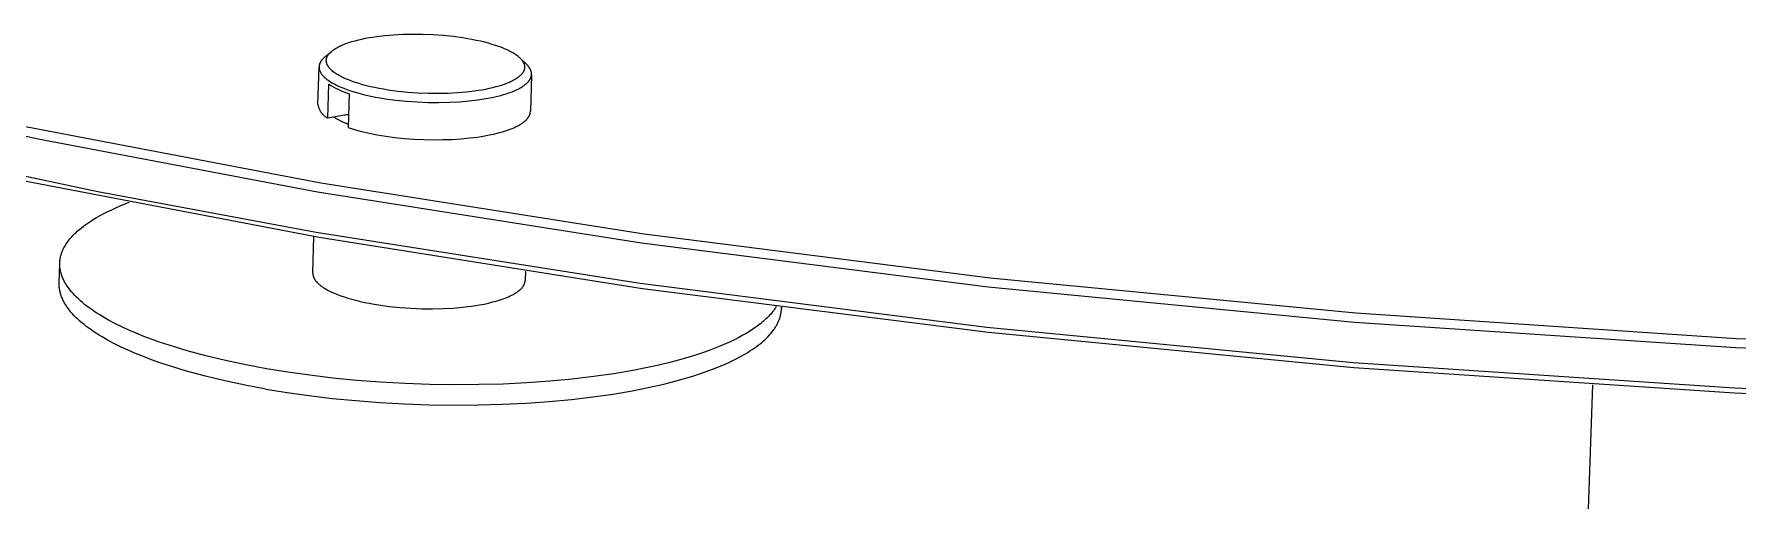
# Model space of a CAD drawing. Header units: inches. Extents: x 214 to 477, y -11 to 187.
# Drawn here: x 435.78 to 445.44, y 164.03 to 166.68 of the extents above; entities that cross this region are included whole.
import ezdxf

# ---------------------------------------------------------------- set-up
doc = ezdxf.new("R2010")
doc.units = ezdxf.units.IN
doc.layers.add('ZANO_R', color=7, linetype='Continuous', lineweight=0)

msp = doc.modelspace()

# ---------------------------------------------------------------- linework, layer by layer
at = {"layer": 'ZANO_R'}
for p, q in [((437.47384, 166.58398), (437.47643, 166.58591)), ((437.47643, 166.58591), (437.4791, 166.58782)), ((437.4791, 166.58782), (437.48468, 166.59159)), ((437.48468, 166.59159), (437.49058, 166.5953)), ((437.49058, 166.5953), (437.4968, 166.59893)), ((437.4968, 166.59893), (437.50331, 166.6025)), ((437.50331, 166.6025), (437.51011, 166.60599)), ((437.51011, 166.60599), (437.5172, 166.60941)), ((437.5172, 166.60941), (437.52455, 166.61274)), ((437.52455, 166.61274), (437.53217, 166.61599)), ((437.53217, 166.61599), (437.54003, 166.61916)), ((437.54003, 166.61916), (437.54813, 166.62225)), ((437.54813, 166.62225), (437.56499, 166.62816)), ((437.56499, 166.62816), (437.58265, 166.63371)), ((437.58265, 166.63371), (437.60102, 166.63891)), ((437.60102, 166.63891), (437.62001, 166.64373)), ((437.62001, 166.64373), (437.63951, 166.64819)), ((437.63951, 166.64819), (437.65944, 166.65229)), ((437.65944, 166.65229), (437.67971, 166.65602)), ((437.67971, 166.65602), (437.70061, 166.65946)), ((437.70061, 166.65946), (437.72249, 166.66265)), ((437.72249, 166.66265), (437.76906, 166.66818)), ((437.76906, 166.66818), (437.81909, 166.67243)), ((437.81909, 166.67243), (437.8721, 166.67522)), ((437.8721, 166.67522), (437.92747, 166.6764)), ((437.92747, 166.6764), (437.98445, 166.67587)), ((437.98445, 166.67587), (438.04219, 166.67357)), ((438.04219, 166.67357), (438.09979, 166.66949)), ((438.09979, 166.66949), (438.15633, 166.66367)), ((438.15633, 166.66367), (438.2109, 166.65624)), ((438.2109, 166.65624), (438.23719, 166.65196)), ((438.23719, 166.65196), (438.2627, 166.64733)), ((438.2627, 166.64733), (438.28735, 166.64239)), ((438.28735, 166.64239), (438.31105, 166.63716)), ((438.31105, 166.63716), (438.33375, 166.63166)), ((438.33375, 166.63166), (438.35539, 166.62592)), ((438.35539, 166.62592), (438.37593, 166.61999)), ((438.37593, 166.61999), (438.39533, 166.61387)), ((438.39533, 166.61387), (438.41359, 166.60761)), ((438.41359, 166.60761), (438.43067, 166.60124)), ((438.43067, 166.60124), (438.44657, 166.59477)), ((438.44657, 166.59477), (438.46131, 166.58824)), ((438.46131, 166.58824), (438.46831, 166.58493)), ((438.46831, 166.58493), (438.47513, 166.58155)), ((437.39002, 166.2796), (437.39634, 166.48875)), ((437.39638, 166.49019), (437.39637, 166.48883)), ((437.39637, 166.48883), (437.39639, 166.48747)), ((437.39643, 166.49155), (437.39638, 166.49019)), ((437.39652, 166.4929), (437.39643, 166.49155)), ((437.39664, 166.49426), (437.39652, 166.4929)), ((437.39679, 166.49562), (437.39664, 166.49426)), ((437.39698, 166.49698), (437.39679, 166.49562)), ((437.39721, 166.49833), (437.39698, 166.49698)), ((437.39747, 166.49969), (437.39721, 166.49833)), ((437.39776, 166.50104), (437.39747, 166.49969)), ((437.39809, 166.50239), (437.39776, 166.50104)), ((437.39845, 166.50374), (437.39809, 166.50239)), ((437.39885, 166.50509), (437.39845, 166.50374)), ((437.39928, 166.50644), (437.39885, 166.50509)), ((437.39975, 166.50779), (437.39928, 166.50644)), ((437.40025, 166.50913), (437.39975, 166.50779)), ((437.40079, 166.51047), (437.40025, 166.50913)), ((437.40136, 166.51181), (437.40079, 166.51047)), ((437.40197, 166.51315), (437.40136, 166.51181)), ((437.40261, 166.51449), (437.40197, 166.51315)), ((437.40328, 166.51582), (437.40261, 166.51449)), ((437.40399, 166.51715), (437.40328, 166.51582)), ((437.40474, 166.51848), (437.40399, 166.51715)), ((437.40552, 166.5198), (437.40474, 166.51848)), ((437.40633, 166.52113), (437.40552, 166.5198)), ((437.40718, 166.52245), (437.40633, 166.52113)), ((437.40806, 166.52376), (437.40718, 166.52245)), ((437.40898, 166.52507), (437.40806, 166.52376)), ((437.40993, 166.52638), (437.40898, 166.52507)), ((437.41092, 166.52769), (437.40993, 166.52638)), ((437.41299, 166.53029), (437.41092, 166.52769)), ((437.41519, 166.53287), (437.41299, 166.53029)), ((437.41753, 166.53544), (437.41519, 166.53287)), ((437.42001, 166.538), (437.41753, 166.53544)), ((437.42261, 166.54053), (437.42001, 166.538)), ((437.42535, 166.54305), (437.42261, 166.54053)), ((437.42821, 166.54554), (437.42535, 166.54305)), ((437.42821, 166.54554), (437.46429, 166.57618)), ((437.43767, 166.5258), (437.43768, 166.52688)), ((437.43769, 166.52472), (437.43767, 166.5258)), ((437.43768, 166.52688), (437.43771, 166.52796)), ((437.43772, 166.52365), (437.43769, 166.52472)), ((437.43771, 166.52796), (437.43777, 166.52903)), ((437.43779, 166.52257), (437.43772, 166.52365)), ((437.43777, 166.52903), (437.43785, 166.53011)), ((437.43787, 166.52149), (437.43779, 166.52257)), ((437.43785, 166.53011), (437.43795, 166.53119)), ((437.43797, 166.52041), (437.43787, 166.52149)), ((437.43795, 166.53119), (437.43808, 166.53226)), ((437.4381, 166.51934), (437.43797, 166.52041)), ((437.43808, 166.53226), (437.43822, 166.53334)), ((437.43826, 166.51826), (437.4381, 166.51934)), ((437.43822, 166.53334), (437.4384, 166.53441)), ((437.43843, 166.51718), (437.43826, 166.51826)), ((437.4384, 166.53441), (437.43859, 166.53549)), ((437.43863, 166.51611), (437.43843, 166.51718)), ((437.43859, 166.53549), (437.43881, 166.53656)), ((437.43885, 166.51503), (437.43863, 166.51611)), ((437.43881, 166.53656), (437.43905, 166.53763)), ((437.43909, 166.51395), (437.43885, 166.51503)), ((437.43905, 166.53763), (437.43932, 166.5387)), ((437.43936, 166.51288), (437.43909, 166.51395)), ((437.43932, 166.5387), (437.43961, 166.53978)), ((437.43965, 166.51181), (437.43936, 166.51288)), ((437.43961, 166.53978), (437.43992, 166.54084)), ((437.43996, 166.51073), (437.43965, 166.51181)), ((437.43992, 166.54084), (437.44026, 166.54191)), ((437.44029, 166.50966), (437.43996, 166.51073)), ((437.44026, 166.54191), (437.44062, 166.54298)), ((437.44064, 166.50859), (437.44029, 166.50966)), ((437.44062, 166.54298), (437.441, 166.54405)), ((437.44102, 166.50752), (437.44064, 166.50859)), ((437.441, 166.54405), (437.44141, 166.54511)), ((437.44142, 166.50645), (437.44102, 166.50752)), ((437.44141, 166.54511), (437.44184, 166.54618)), ((437.44184, 166.50538), (437.44142, 166.50645)), ((437.44184, 166.54618), (437.44229, 166.54724)), ((437.44228, 166.50431), (437.44184, 166.50538)), ((437.44324, 166.50218), (437.44228, 166.50431)), ((437.44229, 166.54724), (437.44277, 166.5483)), ((437.44277, 166.5483), (437.44327, 166.54936)), ((437.44427, 166.50005), (437.44324, 166.50218)), ((437.44327, 166.54936), (437.44379, 166.55042)), ((437.44379, 166.55042), (437.44434, 166.55147)), ((437.4454, 166.49793), (437.44427, 166.50005)), ((437.44434, 166.55147), (437.4449, 166.55253)), ((437.4449, 166.55253), (437.4455, 166.55358)), ((437.44661, 166.49582), (437.4454, 166.49793)), ((437.4455, 166.55358), (437.44675, 166.55568)), ((437.4479, 166.49371), (437.44661, 166.49582)), ((437.44675, 166.55568), (437.4481, 166.55777)), ((437.44928, 166.49161), (437.4479, 166.49371)), ((437.4481, 166.55777), (437.44954, 166.55985)), ((437.45074, 166.48952), (437.44928, 166.49161)), ((437.44954, 166.55985), (437.45108, 166.56192)), ((437.45228, 166.48743), (437.45074, 166.48952)), ((437.45108, 166.56192), (437.4527, 166.56399)), ((437.4527, 166.56399), (437.45442, 166.56604)), ((437.45442, 166.56604), (437.45622, 166.56808)), ((437.45622, 166.56808), (437.45812, 166.57011)), ((437.45812, 166.57011), (437.4601, 166.57213)), ((437.4601, 166.57213), (437.46217, 166.57414)), ((437.46217, 166.57414), (437.46433, 166.57614)), ((437.46433, 166.57614), (437.46658, 166.57812)), ((437.46658, 166.57812), (437.46892, 166.58009)), ((437.46892, 166.58009), (437.47133, 166.58204)), ((437.47133, 166.58204), (437.47384, 166.58398)), ((438.47513, 166.58155), (438.48177, 166.5781)), ((438.48177, 166.5781), (438.48822, 166.57459)), ((438.48822, 166.57459), (438.49447, 166.57101)), ((438.49447, 166.57101), (438.50051, 166.56737)), ((438.50051, 166.56737), (438.50632, 166.56367)), ((438.50632, 166.56367), (438.51189, 166.55991)), ((438.51189, 166.55991), (438.51722, 166.5561)), ((438.51722, 166.5561), (438.5223, 166.55222)), ((438.5223, 166.55222), (438.52711, 166.5483)), ((438.52711, 166.5483), (438.52941, 166.54632)), ((438.52941, 166.54632), (438.53164, 166.54433)), ((438.53164, 166.54433), (438.5338, 166.54232)), ((438.5338, 166.54232), (438.53589, 166.54031)), ((438.53589, 166.54031), (438.57217, 166.50511)), ((438.53589, 166.54031), (438.5379, 166.53828)), ((438.5379, 166.53828), (438.53984, 166.53624)), ((438.53984, 166.53624), (438.54171, 166.53419)), ((438.54171, 166.53419), (438.54349, 166.53214)), ((438.54349, 166.53214), (438.5452, 166.53007)), ((438.5452, 166.53007), (438.54683, 166.528)), ((438.54683, 166.528), (438.54838, 166.52591)), ((438.54838, 166.52591), (438.54985, 166.52382)), ((438.54985, 166.52382), (438.55123, 166.52172)), ((438.55123, 166.52172), (438.55254, 166.51961)), ((438.55254, 166.51961), (438.55376, 166.5175)), ((438.55376, 166.5175), (438.55489, 166.51538)), ((438.55489, 166.51538), (438.55594, 166.51325)), ((438.55594, 166.51325), (438.5569, 166.51112)), ((438.5569, 166.51112), (438.55735, 166.51006)), ((438.55735, 166.51006), (438.55778, 166.50899)), ((438.55778, 166.50899), (438.55818, 166.50792)), ((438.55818, 166.50792), (438.55856, 166.50685)), ((438.55856, 166.50685), (438.55892, 166.50578)), ((438.55892, 166.50578), (438.55926, 166.5047)), ((438.55926, 166.5047), (438.55958, 166.50363)), ((438.55958, 166.50363), (438.55987, 166.50256)), ((438.55987, 166.50256), (438.56014, 166.50148)), ((438.56014, 166.50148), (438.56039, 166.50041)), ((438.56039, 166.50041), (438.56062, 166.49933)), ((438.56062, 166.49933), (438.56082, 166.49826)), ((438.56082, 166.49826), (438.561, 166.49718)), ((438.561, 166.49718), (438.56116, 166.4961)), ((438.56116, 166.4961), (438.56129, 166.49502)), ((438.56129, 166.49502), (438.5614, 166.49395)), ((438.5614, 166.49395), (438.56149, 166.49287)), ((438.56149, 166.49287), (438.56156, 166.49179)), ((438.56156, 166.49179), (438.5616, 166.49071)), ((438.56162, 166.48856), (438.56159, 166.48748)), ((438.5616, 166.49071), (438.56162, 166.48964)), ((438.56162, 166.48964), (438.56162, 166.48856)), ((438.57563, 166.50163), (438.57217, 166.50511)), ((438.57729, 166.49989), (438.57563, 166.50163)), ((438.57889, 166.49813), (438.57729, 166.49989)), ((438.58044, 166.49637), (438.57889, 166.49813)), ((438.58193, 166.4946), (438.58044, 166.49637)), ((438.58337, 166.49283), (438.58193, 166.4946)), ((438.58476, 166.49105), (438.58337, 166.49283)), ((438.5861, 166.48927), (438.58476, 166.49105)), ((438.58737, 166.48747), (438.5861, 166.48927)), ((434.25312, 166.42646), (435.80506, 166.08181)), ((437.39639, 166.48747), (437.39644, 166.48611)), ((437.39644, 166.48611), (437.39652, 166.48475)), ((437.39652, 166.48475), (437.39665, 166.48339)), ((437.39665, 166.48339), (437.3968, 166.48203)), ((437.3968, 166.48203), (437.39699, 166.48067)), ((437.39699, 166.48067), (437.39721, 166.47931)), ((437.39721, 166.47931), (437.39747, 166.47796)), ((437.39747, 166.47796), (437.39776, 166.4766)), ((437.39776, 166.4766), (437.39808, 166.47524)), ((437.39808, 166.47524), (437.39844, 166.47389)), ((437.39844, 166.47389), (437.39883, 166.47253)), ((437.39883, 166.47253), (437.39925, 166.47118)), ((437.39925, 166.47118), (437.39971, 166.46983)), ((437.39971, 166.46983), (437.4002, 166.46848)), ((437.4002, 166.46848), (437.40072, 166.46713)), ((437.40072, 166.46713), (437.40128, 166.46578)), ((437.40128, 166.46578), (437.40186, 166.46444)), ((437.40186, 166.46444), (437.40248, 166.46309)), ((437.40248, 166.46309), (437.40313, 166.46175)), ((437.40313, 166.46175), (437.40382, 166.46041)), ((437.40382, 166.46041), (437.40453, 166.45907)), ((437.40453, 166.45907), (437.40528, 166.45774)), ((437.40528, 166.45774), (437.40606, 166.45641)), ((437.40606, 166.45641), (437.40687, 166.45508)), ((437.40687, 166.45508), (437.40858, 166.45242)), ((437.40858, 166.45242), (437.41041, 166.44978)), ((437.41041, 166.44978), (437.41237, 166.44715)), ((437.41237, 166.44715), (437.41444, 166.44454)), ((437.41444, 166.44454), (437.41663, 166.44193)), ((437.41663, 166.44193), (437.41894, 166.43934)), ((437.41894, 166.43934), (437.42136, 166.43677)), ((437.42136, 166.43677), (437.42389, 166.43421)), ((437.42389, 166.43421), (437.42653, 166.43167)), ((437.42653, 166.43167), (437.42927, 166.42914)), ((437.42927, 166.42914), (437.43213, 166.42663)), ((437.43213, 166.42663), (437.43508, 166.42414)), ((437.43508, 166.42414), (437.43814, 166.42167)), ((437.43814, 166.42167), (437.4413, 166.41922)), ((437.4413, 166.41922), (437.44455, 166.41679)), ((437.44455, 166.41679), (437.4479, 166.41437)), ((437.44682, 166.19978), (437.45262, 166.39155)), ((437.4479, 166.41437), (437.45487, 166.40961)), ((437.4539, 166.48535), (437.45228, 166.48743)), ((437.45262, 166.39155), (437.46611, 166.38333)), ((437.45559, 166.48329), (437.4539, 166.48535)), ((437.45487, 166.40961), (437.46219, 166.40494)), ((437.45737, 166.48123), (437.45559, 166.48329)), ((437.45923, 166.47918), (437.45737, 166.48123)), ((437.46116, 166.47714), (437.45923, 166.47918)), ((437.46316, 166.47511), (437.46116, 166.47714)), ((437.46219, 166.40494), (437.46985, 166.40036)), ((437.46524, 166.47309), (437.46316, 166.47511)), ((437.4674, 166.47109), (437.46524, 166.47309)), ((437.46962, 166.46909), (437.4674, 166.47109)), ((437.47191, 166.46711), (437.46962, 166.46909)), ((437.46985, 166.40036), (437.47781, 166.39587)), ((437.47671, 166.46318), (437.47191, 166.46711)), ((437.48177, 166.45931), (437.47671, 166.46318)), ((437.47781, 166.39587), (437.48608, 166.39148)), ((437.48709, 166.45548), (437.48177, 166.45931)), ((437.48608, 166.39148), (437.49462, 166.38719)), ((437.49265, 166.45172), (437.48709, 166.45548)), ((437.49845, 166.44801), (437.49265, 166.45172)), ((437.50448, 166.44437), (437.49845, 166.44801)), ((437.51071, 166.44079), (437.50448, 166.44437)), ((437.51716, 166.43727), (437.51071, 166.44079)), ((437.52379, 166.43382), (437.51716, 166.43727)), ((437.53061, 166.43043), (437.52379, 166.43382)), ((437.5376, 166.42712), (437.53061, 166.43043)), ((437.55233, 166.42058), (437.5376, 166.42712)), ((437.56823, 166.4141), (437.55233, 166.42058)), ((437.58531, 166.40771), (437.56823, 166.4141)), ((437.60356, 166.40144), (437.58531, 166.40771)), ((437.62297, 166.39531), (437.60356, 166.40144)), ((437.64352, 166.38936), (437.62297, 166.39531)), ((438.45161, 166.39309), (438.43476, 166.38717)), ((438.4597, 166.39618), (438.45161, 166.39309)), ((438.46755, 166.39936), (438.4597, 166.39618)), ((438.47515, 166.40262), (438.46755, 166.39936)), ((438.4825, 166.40596), (438.47515, 166.40262)), ((438.48957, 166.40938), (438.4825, 166.40596)), ((438.49636, 166.41288), (438.48957, 166.40938)), ((438.50286, 166.41645), (438.49636, 166.41288)), ((438.50906, 166.42009), (438.50286, 166.41645)), ((438.51494, 166.4238), (438.50906, 166.42009)), ((438.52051, 166.42758), (438.51494, 166.4238)), ((438.52317, 166.42949), (438.52051, 166.42758)), ((438.52575, 166.43142), (438.52317, 166.42949)), ((438.52825, 166.43336), (438.52575, 166.43142)), ((438.53066, 166.43532), (438.52825, 166.43336)), ((438.53298, 166.43729), (438.53066, 166.43532)), ((438.53522, 166.43927), (438.53298, 166.43729)), ((438.53737, 166.44127), (438.53522, 166.43927)), ((438.53943, 166.44328), (438.53737, 166.44127)), ((438.54141, 166.4453), (438.53943, 166.44328)), ((438.54329, 166.44734), (438.54141, 166.4453)), ((438.54509, 166.44938), (438.54329, 166.44734)), ((438.54679, 166.45144), (438.54509, 166.44938)), ((438.54841, 166.4535), (438.54679, 166.45144)), ((438.54993, 166.45558), (438.54841, 166.4535)), ((438.55136, 166.45766), (438.54993, 166.45558)), ((438.5527, 166.45975), (438.55136, 166.45766)), ((438.55394, 166.46185), (438.5527, 166.45975)), ((438.55453, 166.4629), (438.55394, 166.46185)), ((438.55509, 166.46396), (438.55453, 166.4629)), ((438.55564, 166.46502), (438.55509, 166.46396)), ((438.55615, 166.46607), (438.55564, 166.46502)), ((438.55665, 166.46713), (438.55615, 166.46607)), ((438.55712, 166.46819), (438.55665, 166.46713)), ((438.55757, 166.46926), (438.55712, 166.46819)), ((438.55799, 166.47032), (438.55757, 166.46926)), ((438.55839, 166.47139), (438.55799, 166.47032)), ((438.55877, 166.47245), (438.55839, 166.47139)), ((438.55912, 166.47352), (438.55877, 166.47245)), ((438.55945, 166.47459), (438.55912, 166.47352)), ((438.55976, 166.47566), (438.55945, 166.47459)), ((438.56004, 166.47673), (438.55976, 166.47566)), ((438.5603, 166.4778), (438.56004, 166.47673)), ((438.56054, 166.47888), (438.5603, 166.4778)), ((438.56075, 166.47995), (438.56054, 166.47888)), ((438.56094, 166.48102), (438.56075, 166.47995)), ((438.56111, 166.4821), (438.56094, 166.48102)), ((438.56125, 166.48317), (438.56111, 166.4821)), ((438.56137, 166.48425), (438.56125, 166.48317)), ((438.56147, 166.48533), (438.56137, 166.48425)), ((438.56154, 166.4864), (438.56147, 166.48533)), ((438.56159, 166.48748), (438.56154, 166.4864)), ((438.56531, 166.39009), (438.56937, 166.39345)), ((438.56937, 166.39345), (438.57131, 166.39515)), ((438.57131, 166.39515), (438.57319, 166.39686)), ((438.57319, 166.39686), (438.57502, 166.39857)), ((438.57502, 166.39857), (438.57678, 166.4003)), ((438.57678, 166.4003), (438.57848, 166.40203)), ((438.57848, 166.40203), (438.58012, 166.40377)), ((438.58012, 166.40377), (438.58169, 166.40551)), ((438.58169, 166.40551), (438.58321, 166.40727)), ((438.58321, 166.40727), (438.58466, 166.40903)), ((438.58466, 166.40903), (438.58606, 166.4108)), ((438.58606, 166.4108), (438.58738, 166.41258)), ((438.58859, 166.48568), (438.58737, 166.48747)), ((438.58738, 166.41258), (438.58865, 166.41436)), ((438.58976, 166.48388), (438.58859, 166.48568)), ((438.58865, 166.41436), (438.58985, 166.41615)), ((438.59087, 166.48207), (438.58976, 166.48388)), ((438.58985, 166.41615), (438.59099, 166.41794)), ((438.59192, 166.48026), (438.59087, 166.48207)), ((438.59099, 166.41794), (438.59207, 166.41974)), ((438.59291, 166.47844), (438.59192, 166.48026)), ((438.59207, 166.41974), (438.59308, 166.42154)), ((438.59384, 166.47662), (438.59291, 166.47844)), ((438.59308, 166.42154), (438.59403, 166.42335)), ((438.59472, 166.4748), (438.59384, 166.47662)), ((438.60047, 166.44538), (438.59403, 166.23708)), ((438.59403, 166.42335), (438.59491, 166.42517)), ((438.59553, 166.47297), (438.59472, 166.4748)), ((438.59491, 166.42517), (438.59573, 166.42698)), ((438.59629, 166.47114), (438.59553, 166.47297)), ((438.59573, 166.42698), (438.59649, 166.42881)), ((438.59699, 166.46931), (438.59629, 166.47114)), ((438.59649, 166.42881), (438.59718, 166.43063)), ((438.59762, 166.46748), (438.59699, 166.46931)), ((438.59718, 166.43063), (438.59781, 166.43246)), ((438.59819, 166.46564), (438.59762, 166.46748)), ((438.59781, 166.43246), (438.59837, 166.43429)), ((438.59871, 166.4638), (438.59819, 166.46564)), ((438.59837, 166.43429), (438.59887, 166.43613)), ((438.59916, 166.46196), (438.59871, 166.4638)), ((438.59887, 166.43613), (438.59931, 166.43797)), ((438.59955, 166.46011), (438.59916, 166.46196)), ((438.59931, 166.43797), (438.59968, 166.43981)), ((438.59988, 166.45827), (438.59955, 166.46011)), ((438.59968, 166.43981), (438.59998, 166.44165)), ((438.60014, 166.45642), (438.59988, 166.45827)), ((438.59998, 166.44165), (438.60023, 166.44349)), ((438.60034, 166.45457), (438.60014, 166.45642)), ((438.60023, 166.44349), (438.6004, 166.44534)), ((438.60048, 166.45273), (438.60034, 166.45457)), ((438.6004, 166.44534), (438.60052, 166.44718)), ((438.60056, 166.45088), (438.60048, 166.45273)), ((438.60052, 166.44718), (438.60057, 166.44903)), ((438.60057, 166.44903), (438.60056, 166.45088)), ((437.46611, 166.38333), (437.47986, 166.37556)), ((437.47986, 166.37556), (437.49385, 166.36823)), ((437.49385, 166.36823), (437.50806, 166.36135)), ((437.49462, 166.38719), (437.50341, 166.38299)), ((437.50341, 166.38299), (437.51919, 166.37598)), ((437.50806, 166.36135), (437.52249, 166.35493)), ((437.51919, 166.37598), (437.53623, 166.36904)), ((437.52249, 166.35493), (437.53712, 166.34898)), ((437.53623, 166.36904), (437.55453, 166.3622)), ((437.53712, 166.34898), (437.55194, 166.3435)), ((437.55194, 166.3435), (437.56692, 166.33849)), ((437.55453, 166.3622), (437.57408, 166.35547)), ((437.56692, 166.33849), (437.5611, 166.14669)), ((437.57408, 166.35547), (437.59488, 166.34891)), ((437.59488, 166.34891), (437.6169, 166.34253)), ((437.6169, 166.34253), (437.6401, 166.33638)), ((437.6401, 166.33638), (437.66444, 166.33047)), ((437.66518, 166.38361), (437.64352, 166.38936)), ((437.66444, 166.33047), (437.68986, 166.32485)), ((437.68789, 166.3781), (437.66518, 166.38361)), ((437.71162, 166.37286), (437.68789, 166.3781)), ((437.68986, 166.32485), (437.71629, 166.31954)), ((437.73629, 166.3679), (437.71162, 166.37286)), ((437.71629, 166.31954), (437.74365, 166.31457)), ((437.76183, 166.36327), (437.73629, 166.3679)), ((437.74365, 166.31457), (437.77186, 166.30997)), ((437.78815, 166.35898), (437.76183, 166.36327)), ((437.77186, 166.30997), (437.83041, 166.30199)), ((437.8428, 166.35153), (437.78815, 166.35898)), ((437.83041, 166.30199), (437.89108, 166.29574)), ((437.89941, 166.3457), (437.8428, 166.35153)), ((437.89108, 166.29574), (437.95289, 166.29136)), ((437.9571, 166.34161), (437.89941, 166.3457)), ((438.01494, 166.3393), (437.9571, 166.34161)), ((438.07201, 166.33878), (438.01494, 166.3393)), ((438.12746, 166.33997), (438.07201, 166.33878)), ((438.18053, 166.34277), (438.12746, 166.33997)), ((438.23062, 166.34704), (438.18053, 166.34277)), ((438.19228, 166.29261), (438.24595, 166.29718)), ((438.27723, 166.35259), (438.23062, 166.34704)), ((438.24595, 166.29718), (438.29589, 166.30313)), ((438.29913, 166.35579), (438.27723, 166.35259)), ((438.29589, 166.30313), (438.31935, 166.30656)), ((438.32004, 166.35924), (438.29913, 166.35579)), ((438.31935, 166.30656), (438.34176, 166.31026)), ((438.34032, 166.36298), (438.32004, 166.35924)), ((438.36025, 166.36709), (438.34032, 166.36298)), ((438.34176, 166.31026), (438.37634, 166.31686)), ((438.37976, 166.37156), (438.36025, 166.36709)), ((438.37634, 166.31686), (438.39325, 166.32054)), ((438.39874, 166.3764), (438.37976, 166.37156)), ((438.39325, 166.32054), (438.40984, 166.32447)), ((438.41711, 166.3816), (438.39874, 166.3764)), ((438.40984, 166.32447), (438.42606, 166.32864)), ((438.43476, 166.38717), (438.41711, 166.3816)), ((438.42606, 166.32864), (438.44186, 166.33307)), ((438.44186, 166.33307), (438.45718, 166.33775)), ((438.45718, 166.33775), (438.47197, 166.34268)), ((438.47197, 166.34268), (438.48618, 166.34784)), ((438.48618, 166.34784), (438.49976, 166.35324)), ((438.49976, 166.35324), (438.51266, 166.35887)), ((438.51266, 166.35887), (438.51884, 166.36177)), ((438.51884, 166.36177), (438.52483, 166.36472)), ((438.52483, 166.36472), (438.53063, 166.36772)), ((438.53063, 166.36772), (438.53622, 166.37078)), ((438.53622, 166.37078), (438.54161, 166.37388)), ((438.54161, 166.37388), (438.54679, 166.37704)), ((438.54679, 166.37704), (438.55176, 166.38023)), ((438.55176, 166.38023), (438.5565, 166.38348)), ((438.5565, 166.38348), (438.56102, 166.38676)), ((438.56102, 166.38676), (438.56531, 166.39009)), ((437.39002, 166.2796), (437.3905, 166.27612)), ((437.3905, 166.27612), (437.39111, 166.27265)), ((437.39111, 166.27265), (437.39184, 166.2692)), ((437.39184, 166.2692), (437.39268, 166.26579)), ((437.39268, 166.26579), (437.39364, 166.2624)), ((437.39364, 166.2624), (437.39472, 166.25905)), ((437.39472, 166.25905), (437.39591, 166.25573)), ((437.39591, 166.25573), (437.39721, 166.25246)), ((437.39721, 166.25246), (437.39862, 166.24924)), ((437.39862, 166.24924), (437.40015, 166.24606)), ((437.40015, 166.24606), (437.40178, 166.24294)), ((437.40178, 166.24294), (437.40351, 166.23988)), ((437.40351, 166.23988), (437.40535, 166.23688)), ((437.40535, 166.23688), (437.4073, 166.23394)), ((437.4073, 166.23394), (437.40934, 166.23107)), ((437.40934, 166.23107), (437.41148, 166.22827)), ((437.41148, 166.22827), (437.41371, 166.22555)), ((437.41371, 166.22555), (437.41603, 166.22291)), ((437.41603, 166.22291), (437.41845, 166.22034)), ((437.41845, 166.22034), (437.42095, 166.21787)), ((437.42095, 166.21787), (437.42353, 166.21547)), ((437.42353, 166.21547), (437.42619, 166.21317)), ((437.42619, 166.21317), (437.42893, 166.21096)), ((437.42893, 166.21096), (437.43175, 166.20885)), ((437.43175, 166.20885), (437.43463, 166.20683)), ((437.43463, 166.20683), (437.43759, 166.20491)), ((437.43759, 166.20491), (437.4406, 166.20309)), ((437.4406, 166.20309), (437.44368, 166.20138)), ((437.44368, 166.20138), (437.44682, 166.19978)), ((437.54035, 166.21612), (437.44682, 166.19978)), ((437.49133, 166.19859), (437.48033, 166.20563)), ((437.50255, 166.19192), (437.49133, 166.19859)), ((437.54797, 166.21729), (437.54035, 166.21612)), ((437.55561, 166.21823), (437.54797, 166.21729)), ((437.56329, 166.21891), (437.55561, 166.21823)), ((437.95289, 166.29136), (438.01486, 166.28889)), ((438.01486, 166.28889), (438.076, 166.28833)), ((438.076, 166.28833), (438.13541, 166.28961)), ((438.13541, 166.28961), (438.19228, 166.29261)), ((438.5764, 166.19605), (438.57859, 166.1987)), ((438.57859, 166.1987), (438.57963, 166.20004)), ((438.57963, 166.20004), (438.58063, 166.20137)), ((438.58063, 166.20137), (438.5816, 166.20272)), ((438.5816, 166.20272), (438.58253, 166.20406)), ((438.58253, 166.20406), (438.58343, 166.20541)), ((438.58343, 166.20541), (438.58429, 166.20676)), ((438.58429, 166.20676), (438.58511, 166.20812)), ((438.58511, 166.20812), (438.5859, 166.20948)), ((438.5859, 166.20948), (438.58665, 166.21084)), ((438.58665, 166.21084), (438.58737, 166.2122)), ((438.58737, 166.2122), (438.58805, 166.21357)), ((438.58805, 166.21357), (438.58869, 166.21494)), ((438.58869, 166.21494), (438.58929, 166.21631)), ((438.58929, 166.21631), (438.58987, 166.21768)), ((438.58987, 166.21768), (438.5904, 166.21906)), ((438.5904, 166.21906), (438.5909, 166.22043)), ((438.5909, 166.22043), (438.59136, 166.22181)), ((438.59136, 166.22181), (438.59178, 166.22319)), ((438.59178, 166.22319), (438.59217, 166.22458)), ((438.59217, 166.22458), (438.59252, 166.22596)), ((438.59252, 166.22596), (438.59284, 166.22735)), ((438.59284, 166.22735), (438.59312, 166.22873)), ((438.59312, 166.22873), (438.59336, 166.23012)), ((438.59336, 166.23012), (438.59356, 166.23151)), ((438.59356, 166.23151), (438.59373, 166.2329)), ((438.59373, 166.2329), (438.59387, 166.23429)), ((438.59387, 166.23429), (438.59397, 166.23568)), ((438.59397, 166.23568), (438.59403, 166.23708)), ((437.40617, 165.83109), (435.65334, 166.16571)), ((437.51398, 166.18563), (437.50255, 166.19192)), ((437.52562, 166.17973), (437.51398, 166.18563)), ((437.53745, 166.17421), (437.52562, 166.17973)), ((437.54946, 166.1691), (437.53745, 166.17421)), ((437.56163, 166.16439), (437.54946, 166.1691)), ((437.5611, 166.14669), (437.57854, 166.14099)), ((437.57854, 166.14099), (437.59694, 166.1354)), ((437.59694, 166.1354), (437.61626, 166.12996)), ((437.61626, 166.12996), (437.63649, 166.12467)), ((437.63649, 166.12467), (437.65762, 166.11956)), ((437.65762, 166.11956), (437.67959, 166.11466)), ((437.67959, 166.11466), (437.72593, 166.10555)), ((437.72593, 166.10555), (437.77514, 166.09749)), ((438.33526, 166.09928), (438.36139, 166.10416)), ((438.36139, 166.10416), (438.38696, 166.10962)), ((438.38696, 166.10962), (438.4118, 166.11564)), ((438.4118, 166.11564), (438.43574, 166.12223)), ((438.43574, 166.12223), (438.44732, 166.12574)), ((438.44732, 166.12574), (438.4586, 166.12939)), ((438.4586, 166.12939), (438.46957, 166.13318)), ((438.46957, 166.13318), (438.4802, 166.1371)), ((438.4802, 166.1371), (438.49047, 166.14116)), ((438.49047, 166.14116), (438.50036, 166.14534)), ((438.50036, 166.14534), (438.50984, 166.14966)), ((438.50984, 166.14966), (438.51891, 166.15409)), ((438.51891, 166.15409), (438.52753, 166.15865)), ((438.52753, 166.15865), (438.53167, 166.16097)), ((438.53167, 166.16097), (438.53569, 166.16332)), ((438.53569, 166.16332), (438.5396, 166.1657)), ((438.5396, 166.1657), (438.54338, 166.1681)), ((438.54338, 166.1681), (438.54703, 166.17053)), ((438.54703, 166.17053), (438.55057, 166.17298)), ((438.55057, 166.17298), (438.55397, 166.17546)), ((438.55397, 166.17546), (438.55724, 166.17796)), ((438.55724, 166.17796), (438.56039, 166.18048)), ((438.56039, 166.18048), (438.5634, 166.18302)), ((438.5634, 166.18302), (438.56627, 166.18559)), ((438.56627, 166.18559), (438.56901, 166.18818)), ((438.56901, 166.18818), (438.57162, 166.19078)), ((438.57162, 166.19078), (438.57408, 166.1934)), ((438.57408, 166.1934), (438.5764, 166.19605)), ((436.14349, 165.78209), (434.92205, 166.03971)), ((435.80506, 166.08181), (437.38782, 165.78236)), ((437.77514, 166.09749), (437.8267, 166.09065)), ((437.8267, 166.09065), (437.88007, 166.08513)), ((437.88007, 166.08513), (437.93459, 166.08103)), ((437.93459, 166.08103), (437.98959, 166.07842)), ((437.98959, 166.07842), (438.04439, 166.07731)), ((438.04439, 166.07731), (438.0983, 166.0777)), ((438.0983, 166.0777), (438.1507, 166.07953)), ((438.1507, 166.07953), (438.20103, 166.08272)), ((438.20103, 166.08272), (438.24881, 166.08717)), ((438.24881, 166.08717), (438.29365, 166.09273)), ((438.29365, 166.09273), (438.33526, 166.09928)), ((435.59805, 165.8686), (437.39688, 165.52401)), ((439.23885, 165.54176), (437.40617, 165.83109)), ((437.38085, 165.55204), (436.14349, 165.78209)), ((436.26963, 165.70199), (436.32089, 165.7224)), ((437.38782, 165.78236), (439.22388, 165.49245)), ((436.09756, 165.61274), (436.116, 165.62448)), ((436.116, 165.62448), (436.13535, 165.63607)), ((436.13535, 165.63607), (436.15559, 165.6475)), ((436.15559, 165.6475), (436.17671, 165.65876)), ((436.17671, 165.65876), (436.19869, 165.66985)), ((436.19869, 165.66985), (436.22152, 165.68075)), ((436.22152, 165.68075), (436.24517, 165.69147)), ((436.24517, 165.69147), (436.26963, 165.70199)), ((435.98912, 165.52085), (435.99468, 165.52715)), ((435.99468, 165.52715), (436.00048, 165.53342)), ((436.00048, 165.53342), (436.00652, 165.53968)), ((436.00652, 165.53968), (436.0128, 165.54591)), ((436.0128, 165.54591), (436.01932, 165.55212)), ((436.01932, 165.55212), (436.02607, 165.55831)), ((436.02607, 165.55831), (436.03307, 165.56448)), ((436.03307, 165.56448), (436.04031, 165.57061)), ((436.04031, 165.57061), (436.04778, 165.57672)), ((436.04778, 165.57672), (436.06344, 165.58885)), ((436.06344, 165.58885), (436.08003, 165.60086)), ((436.08003, 165.60086), (436.09756, 165.61274)), ((437.36105, 165.32169), (437.36732, 165.52917)), ((439.21666, 165.26198), (437.38085, 165.55204)), ((437.39688, 165.52401), (439.22923, 165.23447)), ((441.20025, 165.29311), (439.23885, 165.54176)), ((435.93457, 165.42496), (435.93654, 165.4314)), ((435.93654, 165.4314), (435.93875, 165.43783)), ((435.93875, 165.43783), (435.94119, 165.44427)), ((435.94119, 165.44427), (435.94387, 165.4507)), ((435.94387, 165.4507), (435.94679, 165.45712)), ((435.94679, 165.45712), (435.94994, 165.46354)), ((435.94994, 165.46354), (435.95334, 165.46995)), ((435.95334, 165.46995), (435.95697, 165.47636)), ((435.95697, 165.47636), (435.96084, 165.48275)), ((435.96084, 165.48275), (435.96495, 165.48914)), ((435.96495, 165.48914), (435.9693, 165.49551)), ((435.9693, 165.49551), (435.9739, 165.50187)), ((435.9739, 165.50187), (435.97873, 165.50821)), ((435.97873, 165.50821), (435.9838, 165.51454)), ((435.9838, 165.51454), (435.98912, 165.52085)), ((439.22388, 165.49245), (441.18891, 165.24332)), ((435.92378, 165.26319), (435.92706, 165.37482)), ((435.92708, 165.37355), (435.92723, 165.37996)), ((435.92716, 165.36715), (435.92708, 165.37355)), ((435.92746, 165.36076), (435.92716, 165.36715)), ((435.92723, 165.37996), (435.92759, 165.38638)), ((435.92798, 165.35438), (435.92746, 165.36076)), ((435.92759, 165.38638), (435.92818, 165.3928)), ((435.92872, 165.34802), (435.92798, 165.35438)), ((435.92818, 165.3928), (435.929, 165.39922)), ((435.92967, 165.34166), (435.92872, 165.34802)), ((435.929, 165.39922), (435.93005, 165.40565)), ((435.93084, 165.33532), (435.92967, 165.34166)), ((435.93005, 165.40565), (435.93132, 165.41209)), ((435.93189, 165.33041), (435.93084, 165.33532)), ((435.93132, 165.41209), (435.93283, 165.41852)), ((435.93307, 165.32548), (435.93189, 165.33041)), ((435.93283, 165.41852), (435.93457, 165.42496)), ((438.56605, 165.33259), (438.56441, 165.2793)), ((435.9237, 165.25782), (435.92378, 165.26319)), ((435.92378, 165.25244), (435.9237, 165.25782)), ((435.92401, 165.24706), (435.92378, 165.25244)), ((435.9244, 165.24169), (435.92401, 165.24706)), ((435.92493, 165.23634), (435.9244, 165.24169)), ((435.92562, 165.231), (435.92493, 165.23634)), ((435.93438, 165.32054), (435.93307, 165.32548)), ((435.93583, 165.3156), (435.93438, 165.32054)), ((435.93741, 165.31064), (435.93583, 165.3156)), ((435.93913, 165.30567), (435.93741, 165.31064)), ((435.94098, 165.30069), (435.93913, 165.30567)), ((435.94297, 165.2957), (435.94098, 165.30069)), ((435.94509, 165.2907), (435.94297, 165.2957)), ((435.94736, 165.28569), (435.94509, 165.2907)), ((435.94975, 165.28068), (435.94736, 165.28569)), ((435.95229, 165.27565), (435.94975, 165.28068)), ((435.95497, 165.27062), (435.95229, 165.27565)), ((435.95778, 165.26559), (435.95497, 165.27062)), ((435.96074, 165.26054), (435.95778, 165.26559)), ((435.96383, 165.2555), (435.96074, 165.26054)), ((435.96707, 165.25044), (435.96383, 165.2555)), ((435.97044, 165.24538), (435.96707, 165.25044)), ((435.97396, 165.24032), (435.97044, 165.24538)), ((435.97762, 165.23525), (435.97396, 165.24032)), ((435.98536, 165.22511), (435.97762, 165.23525)), ((437.36105, 165.32169), (437.36103, 165.31985)), ((437.36103, 165.31985), (437.36106, 165.31801)), ((437.36106, 165.31801), (437.36116, 165.31617)), ((437.36116, 165.31617), (437.36133, 165.31433)), ((437.36133, 165.31433), (437.36155, 165.31249)), ((437.36155, 165.31249), (437.36183, 165.31065)), ((437.36183, 165.31065), (437.36218, 165.30882)), ((437.36218, 165.30882), (437.36259, 165.30698)), ((437.36259, 165.30698), (437.36306, 165.30515)), ((437.36306, 165.30515), (437.36359, 165.30331)), ((437.36359, 165.30331), (437.36418, 165.30148)), ((437.36418, 165.30148), (437.36482, 165.29966)), ((437.36482, 165.29966), (437.36553, 165.29783)), ((437.36553, 165.29783), (437.3663, 165.29601)), ((437.3663, 165.29601), (437.36712, 165.29419)), ((437.36712, 165.29419), (437.36801, 165.29237)), ((437.36801, 165.29237), (437.36895, 165.29056)), ((437.36895, 165.29056), (437.36995, 165.28876)), ((437.36995, 165.28876), (437.371, 165.28695)), ((437.371, 165.28695), (437.37212, 165.28516)), ((437.37212, 165.28516), (437.37329, 165.28336)), ((437.37329, 165.28336), (437.37451, 165.28157)), ((437.37451, 165.28157), (437.37579, 165.27979)), ((437.37579, 165.27979), (437.37712, 165.27801)), ((437.37712, 165.27801), (437.37851, 165.27624)), ((437.37851, 165.27624), (437.37995, 165.27448)), ((437.37995, 165.27448), (437.38144, 165.27272)), ((437.38144, 165.27272), (437.38299, 165.27096)), ((437.38299, 165.27096), (437.38458, 165.26922)), ((437.38458, 165.26922), (437.38623, 165.26748)), ((437.38623, 165.26748), (437.38968, 165.26402)), ((437.38968, 165.26402), (437.39332, 165.2606)), ((437.39332, 165.2606), (437.39716, 165.2572)), ((437.39716, 165.2572), (437.40118, 165.25384)), ((437.40118, 165.25384), (437.40538, 165.25051)), ((437.40538, 165.25051), (437.40976, 165.24722)), ((437.40976, 165.24722), (437.41432, 165.24397)), ((437.41432, 165.24397), (437.41903, 165.24075)), ((437.41903, 165.24075), (437.42391, 165.23758)), ((437.42391, 165.23758), (437.42894, 165.23445)), ((437.42894, 165.23445), (437.43412, 165.23135)), ((438.5394, 165.2302), (438.542, 165.23282)), ((438.542, 165.23282), (438.54446, 165.23545)), ((438.54446, 165.23545), (438.54679, 165.23811)), ((438.54679, 165.23811), (438.54897, 165.24077)), ((438.54897, 165.24077), (438.55001, 165.24211)), ((438.55001, 165.24211), (438.55101, 165.24346)), ((438.55101, 165.24346), (438.55198, 165.2448)), ((438.55198, 165.2448), (438.55291, 165.24615)), ((438.55291, 165.24615), (438.55381, 165.24751)), ((438.55381, 165.24751), (438.55467, 165.24887)), ((438.55467, 165.24887), (438.55549, 165.25023)), ((438.55549, 165.25023), (438.55628, 165.25159)), ((438.55628, 165.25159), (438.55703, 165.25296)), ((438.55703, 165.25296), (438.55775, 165.25433)), ((438.55775, 165.25433), (438.55842, 165.2557)), ((438.55842, 165.2557), (438.55907, 165.25707)), ((438.55907, 165.25707), (438.55967, 165.25845)), ((438.55967, 165.25845), (438.56024, 165.25983)), ((438.56024, 165.25983), (438.56078, 165.26121)), ((438.56078, 165.26121), (438.56128, 165.26259)), ((438.56128, 165.26259), (438.56174, 165.26398)), ((438.56174, 165.26398), (438.56216, 165.26536)), ((438.56216, 165.26536), (438.56255, 165.26675)), ((438.56255, 165.26675), (438.5629, 165.26814)), ((438.5629, 165.26814), (438.56322, 165.26953)), ((438.56322, 165.26953), (438.5635, 165.27093)), ((438.5635, 165.27093), (438.56374, 165.27232)), ((438.56374, 165.27232), (438.56394, 165.27371)), ((438.56394, 165.27371), (438.56411, 165.27511)), ((438.56411, 165.27511), (438.56425, 165.27651)), ((438.56425, 165.27651), (438.56434, 165.2779)), ((438.56434, 165.2779), (438.56441, 165.2793)), ((441.18143, 165.01272), (439.21666, 165.26198)), ((439.22923, 165.23447), (441.19028, 164.98567)), ((441.18891, 165.24332), (443.26446, 165.043)), ((443.27196, 165.09319), (441.20025, 165.29311)), ((435.92646, 165.22569), (435.92562, 165.231)), ((435.92745, 165.22041), (435.92646, 165.22569)), ((435.9285, 165.21549), (435.92745, 165.22041)), ((435.92969, 165.21056), (435.9285, 165.21549)), ((435.931, 165.20562), (435.92969, 165.21056)), ((435.93245, 165.20067), (435.931, 165.20562)), ((435.93403, 165.19571), (435.93245, 165.20067)), ((435.93575, 165.19074), (435.93403, 165.19571)), ((435.9376, 165.18576), (435.93575, 165.19074)), ((435.93959, 165.18076), (435.9376, 165.18576)), ((435.94171, 165.17576), (435.93959, 165.18076)), ((435.94397, 165.17075), (435.94171, 165.17576)), ((435.94637, 165.16574), (435.94397, 165.17075)), ((435.94891, 165.16071), (435.94637, 165.16574)), ((435.95158, 165.15568), (435.94891, 165.16071)), ((435.9544, 165.15064), (435.95158, 165.15568)), ((435.95735, 165.1456), (435.9544, 165.15064)), ((435.96045, 165.14055), (435.95735, 165.1456)), ((435.96368, 165.13549), (435.96045, 165.14055)), ((435.99367, 165.21496), (435.98536, 165.22511)), ((436.00256, 165.20481), (435.99367, 165.21496)), ((436.01201, 165.19466), (436.00256, 165.20481)), ((436.02204, 165.18451), (436.01201, 165.19466)), ((436.03263, 165.17437), (436.02204, 165.18451)), ((436.0438, 165.16424), (436.03263, 165.17437)), ((436.05554, 165.15413), (436.0438, 165.16424)), ((436.06785, 165.14405), (436.05554, 165.15413)), ((436.08073, 165.13399), (436.06785, 165.14405)), ((437.43412, 165.23135), (437.4449, 165.2253)), ((437.4449, 165.2253), (437.4562, 165.21942)), ((437.4562, 165.21942), (437.46798, 165.21373)), ((437.46798, 165.21373), (437.48375, 165.20669)), ((437.48375, 165.20669), (437.50078, 165.19972)), ((437.50078, 165.19972), (437.51906, 165.19285)), ((437.51906, 165.19285), (437.5386, 165.1861)), ((437.5386, 165.1861), (437.55939, 165.17951)), ((437.55939, 165.17951), (437.58139, 165.17311)), ((437.58139, 165.17311), (437.60458, 165.16693)), ((437.60458, 165.16693), (437.6289, 165.161)), ((437.6289, 165.161), (437.6543, 165.15536)), ((437.6543, 165.15536), (437.68071, 165.15004)), ((437.68071, 165.15004), (437.70805, 165.14505)), ((437.70805, 165.14505), (437.73624, 165.14044)), ((437.73624, 165.14044), (437.79476, 165.13244)), ((438.25992, 165.13373), (438.28337, 165.13718)), ((438.28337, 165.13718), (438.30576, 165.1409)), ((438.30576, 165.1409), (438.33187, 165.14582)), ((438.33187, 165.14582), (438.35743, 165.1513)), ((438.35743, 165.1513), (438.38226, 165.15735)), ((438.38226, 165.15735), (438.40619, 165.16397)), ((438.40619, 165.16397), (438.41776, 165.1675)), ((438.41776, 165.1675), (438.42904, 165.17116)), ((438.42904, 165.17116), (438.44, 165.17497)), ((438.44, 165.17497), (438.45062, 165.17891)), ((438.45062, 165.17891), (438.46089, 165.18298)), ((438.46089, 165.18298), (438.47077, 165.18719)), ((438.47077, 165.18719), (438.48026, 165.19152)), ((438.48026, 165.19152), (438.48932, 165.19598)), ((438.48932, 165.19598), (438.49794, 165.20055)), ((438.49794, 165.20055), (438.50207, 165.20288)), ((438.50207, 165.20288), (438.50609, 165.20524)), ((438.50609, 165.20524), (438.50999, 165.20763)), ((438.50999, 165.20763), (438.51377, 165.21004)), ((438.51377, 165.21004), (438.51743, 165.21248)), ((438.51743, 165.21248), (438.52096, 165.21494)), ((438.52096, 165.21494), (438.52436, 165.21743)), ((438.52436, 165.21743), (438.52763, 165.21994)), ((438.52763, 165.21994), (438.53078, 165.22248)), ((438.53078, 165.22248), (438.53378, 165.22503)), ((438.53378, 165.22503), (438.53666, 165.22761)), ((438.53666, 165.22761), (438.5394, 165.2302)), ((435.96706, 165.13043), (435.96368, 165.13549)), ((435.97058, 165.12536), (435.96706, 165.13043)), ((435.97423, 165.1203), (435.97058, 165.12536)), ((435.98198, 165.11015), (435.97423, 165.1203)), ((435.99029, 165.1), (435.98198, 165.11015)), ((435.99917, 165.08984), (435.99029, 165.1)), ((436.00862, 165.07968), (435.99917, 165.08984)), ((436.01865, 165.06953), (436.00862, 165.07968)), ((436.02924, 165.05938), (436.01865, 165.06953)), ((436.04041, 165.04925), (436.02924, 165.05938)), ((436.05215, 165.03914), (436.04041, 165.04925)), ((436.09417, 165.12396), (436.08073, 165.13399)), ((436.10817, 165.11397), (436.09417, 165.12396)), ((436.12273, 165.10402), (436.10817, 165.11397)), ((436.13785, 165.09411), (436.12273, 165.10402)), ((436.15351, 165.08426), (436.13785, 165.09411)), ((436.16972, 165.07445), (436.15351, 165.08426)), ((436.20376, 165.05503), (436.16972, 165.07445)), ((436.2399, 165.03587), (436.20376, 165.05503)), ((437.79476, 165.13244), (437.85538, 165.12618)), ((437.85538, 165.12618), (437.91715, 165.1218)), ((437.91715, 165.1218), (437.97907, 165.11933)), ((437.97907, 165.11933), (438.04018, 165.11879)), ((438.04018, 165.11879), (438.09955, 165.12009)), ((438.09955, 165.12009), (438.15639, 165.12313)), ((438.15639, 165.12313), (438.21001, 165.12773)), ((438.21001, 165.12773), (438.25992, 165.13373)), ((439.90618, 165.04048), (439.89784, 165.03373)), ((439.91424, 165.04728), (439.90618, 165.04048)), ((439.92201, 165.05411), (439.91424, 165.04728)), ((439.92948, 165.06097), (439.92201, 165.05411)), ((439.93667, 165.06786), (439.92948, 165.06097)), ((439.94356, 165.07479), (439.93667, 165.06786)), ((439.95015, 165.08174), (439.94356, 165.07479)), ((439.95645, 165.08871), (439.95015, 165.08174)), ((439.96246, 165.09572), (439.95645, 165.08871)), ((439.96817, 165.10274), (439.96246, 165.09572)), ((439.97359, 165.10979), (439.96817, 165.10274)), ((439.97871, 165.11686), (439.97359, 165.10979)), ((439.98353, 165.12394), (439.97871, 165.11686)), ((439.98806, 165.13104), (439.98353, 165.12394)), ((439.99523, 165.03556), (439.99737, 165.03993)), ((439.99737, 165.03993), (439.99939, 165.04431)), ((439.99939, 165.04431), (440.00131, 165.0487)), ((440.00131, 165.0487), (440.00311, 165.05309)), ((440.00311, 165.05309), (440.00481, 165.05748)), ((440.00481, 165.05748), (440.00639, 165.06187)), ((440.00639, 165.06187), (440.00787, 165.06626)), ((440.00787, 165.06626), (440.00924, 165.07066)), ((440.00924, 165.07066), (440.01049, 165.07505)), ((440.01049, 165.07505), (440.01164, 165.07945)), ((440.01164, 165.07945), (440.01269, 165.08385)), ((440.01269, 165.08385), (440.01362, 165.08824)), ((440.01362, 165.08824), (440.01445, 165.09264)), ((440.01445, 165.09264), (440.01517, 165.09704)), ((440.01517, 165.09704), (440.01578, 165.10143)), ((440.01578, 165.10143), (440.01629, 165.10583)), ((440.01629, 165.10583), (440.01669, 165.11022)), ((440.01669, 165.11022), (440.01699, 165.11461)), ((440.01699, 165.11461), (440.01718, 165.119)), ((440.01744, 165.12722), (440.01718, 165.119)), ((440.01724, 165.12148), (440.01726, 165.12725)), ((443.26446, 165.043), (445.42615, 164.89898)), ((445.42966, 164.94944), (443.27196, 165.09319)), ((436.06446, 165.02905), (436.05215, 165.03914)), ((436.07733, 165.01899), (436.06446, 165.02905)), ((436.09077, 165.00895), (436.07733, 165.01899)), ((436.10478, 164.99896), (436.09077, 165.00895)), ((436.11934, 164.989), (436.10478, 164.99896)), ((436.13445, 164.97909), (436.11934, 164.989)), ((436.15011, 164.96923), (436.13445, 164.97909)), ((436.16632, 164.95943), (436.15011, 164.96923)), ((436.20035, 164.93999), (436.16632, 164.95943)), ((436.27809, 165.01702), (436.2399, 165.03587)), ((436.31827, 164.9985), (436.27809, 165.01702)), ((436.36036, 164.98035), (436.31827, 164.9985)), ((436.40428, 164.96261), (436.36036, 164.98035)), ((436.44996, 164.94529), (436.40428, 164.96261)), ((436.4973, 164.92843), (436.44996, 164.94529)), ((439.75175, 164.94371), (439.72665, 164.93167)), ((439.77584, 164.95597), (439.75175, 164.94371)), ((439.7989, 164.96844), (439.77584, 164.95597)), ((439.82089, 164.98113), (439.7989, 164.96844)), ((439.84179, 164.99401), (439.82089, 164.98113)), ((439.8616, 165.00708), (439.84179, 164.99401)), ((439.88029, 165.02032), (439.8616, 165.00708)), ((439.8892, 165.027), (439.88029, 165.02032)), ((439.89784, 165.03373), (439.8892, 165.027)), ((439.91562, 164.93673), (439.92485, 164.94513)), ((439.92485, 164.94513), (439.93366, 164.95357)), ((439.93366, 164.95357), (439.94202, 164.96206)), ((439.94202, 164.96206), (439.94994, 164.97058)), ((439.94994, 164.97058), (439.95742, 164.97915)), ((439.95742, 164.97915), (439.96446, 164.98775)), ((439.96446, 164.98775), (439.97105, 164.99638)), ((439.97105, 164.99638), (439.97418, 165.00071)), ((439.97418, 165.00071), (439.9772, 165.00505)), ((439.9772, 165.00505), (439.98011, 165.00939)), ((439.98011, 165.00939), (439.98291, 165.01374)), ((439.98291, 165.01374), (439.98559, 165.01809)), ((439.98559, 165.01809), (439.98817, 165.02245)), ((439.98817, 165.02245), (439.99064, 165.02681)), ((439.99064, 165.02681), (439.99299, 165.03118)), ((439.99299, 165.03118), (439.99523, 165.03556)), ((443.2567, 164.81234), (441.18143, 165.01272)), ((441.19028, 164.98567), (443.26163, 164.78566)), ((447.64357, 164.86824), (445.42966, 164.94944)), ((436.23649, 164.92083), (436.20035, 164.93999)), ((436.27468, 164.90197), (436.23649, 164.92083)), ((436.31486, 164.88344), (436.27468, 164.90197)), ((436.35694, 164.86529), (436.31486, 164.88344)), ((436.40087, 164.84753), (436.35694, 164.86529)), ((436.44654, 164.83021), (436.40087, 164.84753)), ((436.54621, 164.91205), (436.4973, 164.92843)), ((436.64832, 164.88083), (436.54621, 164.91205)), ((436.75546, 164.8518), (436.64832, 164.88083)), ((436.86676, 164.82509), (436.75546, 164.8518)), ((439.52491, 164.8546), (439.45989, 164.83509)), ((439.58688, 164.87526), (439.52491, 164.8546)), ((439.61663, 164.88602), (439.58688, 164.87526)), ((439.64552, 164.89704), (439.61663, 164.88602)), ((439.6735, 164.90833), (439.64552, 164.89704)), ((439.70055, 164.91988), (439.6735, 164.90833)), ((439.72665, 164.93167), (439.70055, 164.91988)), ((439.75699, 164.83316), (439.78588, 164.8483)), ((439.78588, 164.8483), (439.8132, 164.86376)), ((439.8132, 164.86376), (439.82625, 164.87161)), ((439.82625, 164.87161), (439.83889, 164.87953)), ((439.83889, 164.87953), (439.85112, 164.88751)), ((439.85112, 164.88751), (439.86293, 164.89556)), ((439.86293, 164.89556), (439.87433, 164.90368)), ((439.87433, 164.90368), (439.88529, 164.91186)), ((439.88529, 164.91186), (439.89583, 164.9201)), ((439.89583, 164.9201), (439.90594, 164.92839)), ((439.90594, 164.92839), (439.91562, 164.93673)), ((445.42615, 164.89898), (447.64418, 164.81764)), ((436.49388, 164.81334), (436.44654, 164.83021)), ((436.54278, 164.79695), (436.49388, 164.81334)), ((436.64488, 164.76572), (436.54278, 164.79695)), ((436.75202, 164.73668), (436.64488, 164.76572)), ((436.98133, 164.80079), (436.86676, 164.82509)), ((437.09829, 164.77896), (436.98133, 164.80079)), ((437.21886, 164.75931), (437.09829, 164.77896)), ((437.34451, 164.74166), (437.21886, 164.75931)), ((439.06632, 164.75079), (438.95118, 164.73425)), ((439.17514, 164.76938), (439.06632, 164.75079)), ((439.24941, 164.78392), (439.17514, 164.76938)), ((439.32183, 164.79973), (439.24941, 164.78392)), ((439.39209, 164.81679), (439.32183, 164.79973)), ((439.45989, 164.83509), (439.39209, 164.81679)), ((439.51473, 164.7375), (439.55323, 164.74995)), ((439.55323, 164.74995), (439.59054, 164.76283)), ((439.59054, 164.76283), (439.62659, 164.77612)), ((439.62659, 164.77612), (439.66132, 164.78981)), ((439.66132, 164.78981), (439.69466, 164.80389)), ((439.69466, 164.80389), (439.72657, 164.81835)), ((439.72657, 164.81835), (439.75699, 164.83316)), ((445.41811, 164.66832), (443.2567, 164.81234)), ((443.26163, 164.78566), (445.41894, 164.6419)), ((436.86331, 164.70996), (436.75202, 164.73668)), ((436.97787, 164.68566), (436.86331, 164.70996)), ((437.09482, 164.66383), (436.97787, 164.68566)), ((437.09482, 164.66383), (437.21539, 164.64417)), ((437.47458, 164.72622), (437.34451, 164.74166)), ((437.60836, 164.71318), (437.47458, 164.72622)), ((437.74502, 164.70271), (437.60836, 164.71318)), ((437.88369, 164.69495), (437.74502, 164.70271)), ((438.02342, 164.68999), (437.88369, 164.69495)), ((438.16324, 164.6879), (438.02342, 164.68999)), ((438.30216, 164.68871), (438.16324, 164.6879)), ((438.43923, 164.6924), (438.30216, 164.68871)), ((438.57351, 164.6989), (438.43923, 164.6924)), ((438.70411, 164.70814), (438.57351, 164.6989)), ((438.83024, 164.71998), (438.70411, 164.70814)), ((438.95118, 164.73425), (438.83024, 164.71998)), ((439.06272, 164.6357), (439.17154, 164.6543)), ((439.17154, 164.6543), (439.26222, 164.67228)), ((439.26222, 164.67228), (439.35002, 164.69217)), ((439.35002, 164.69217), (439.43437, 164.71392)), ((439.43437, 164.71392), (439.51473, 164.7375)), ((443.07489, 119.87854), (444.61607, 164.68788)), ((447.63585, 164.58703), (445.41811, 164.66832)), ((437.21539, 164.64417), (437.34102, 164.62651)), ((437.34102, 164.62651), (437.47109, 164.61107)), ((437.47109, 164.61107), (437.60486, 164.59803)), ((437.60486, 164.59803), (437.74151, 164.58756)), ((437.74151, 164.58756), (437.88017, 164.5798)), ((437.88017, 164.5798), (438.01989, 164.57484)), ((438.01989, 164.57484), (438.1597, 164.57276)), ((438.1597, 164.57276), (438.29862, 164.57357)), ((438.29862, 164.57357), (438.43568, 164.57726)), ((438.43568, 164.57726), (438.56995, 164.58377)), ((438.56995, 164.58377), (438.70054, 164.59302)), ((438.70054, 164.59302), (438.82666, 164.60486)), ((438.82666, 164.60486), (438.9476, 164.61915)), ((438.9476, 164.61915), (439.06272, 164.6357)), ((445.41894, 164.6419), (447.63247, 164.56078))]:
    msp.add_line(p, q, dxfattribs=at)

doc.saveas('drawing.dxf')
